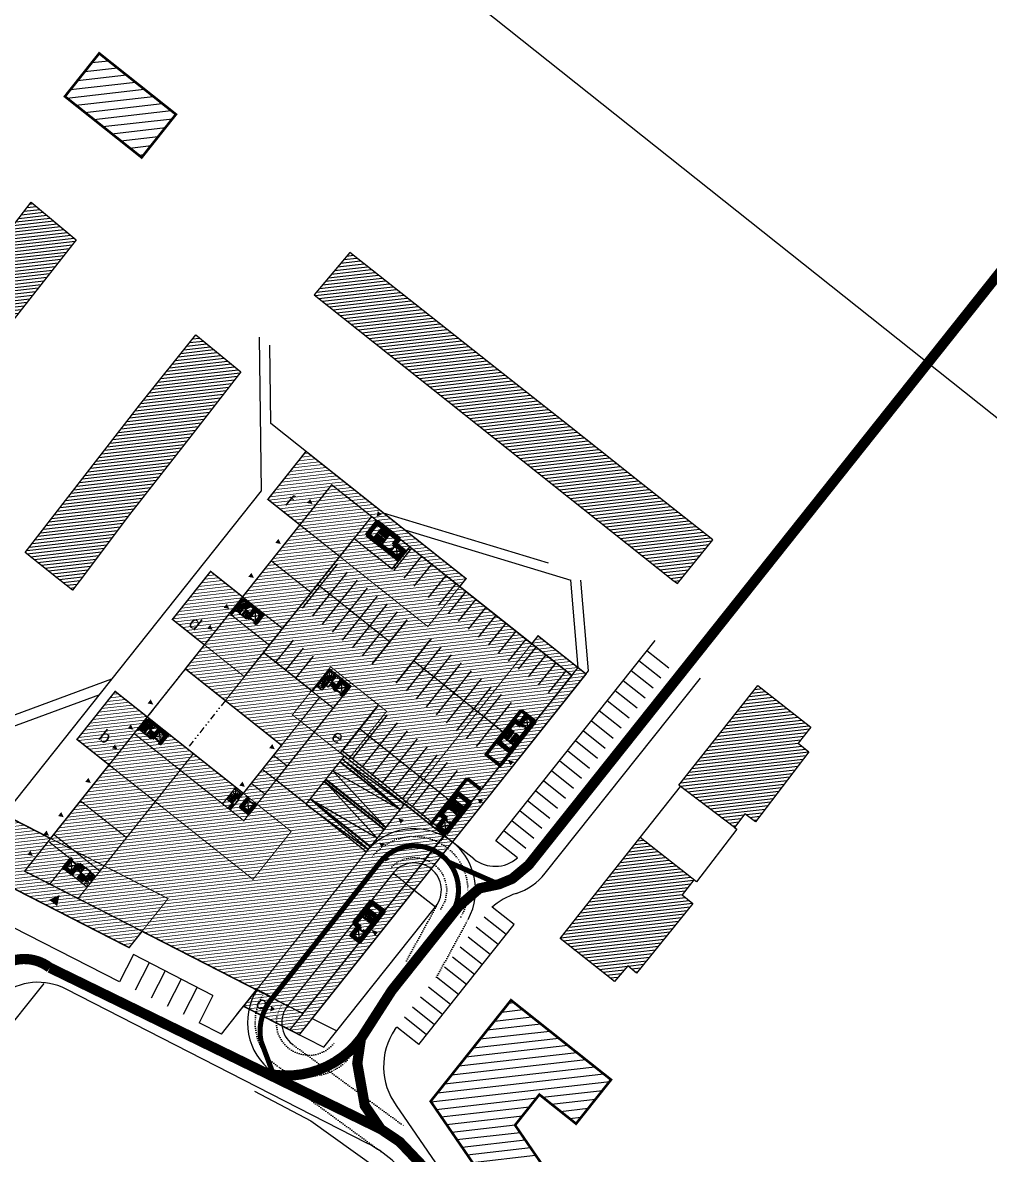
# Model space of a CAD drawing. Header units: metres. Extents: x -664657 to -643449, y -1076720 to -1062383.
# Drawn here: x -661919.1 to -661730, y -1064959.8 to -1064738.4 of the extents above; entities that cross this region are included whole.
import ezdxf

# ---------------------------------------------------------------- set-up
doc = ezdxf.new("R2010")
doc.units = ezdxf.units.M
doc.header["$LTSCALE"] = 0.1
for name, pattern in [('DASHED', [19.05, 12.7, -6.35]), ('DIVIDE', [31.75, 12.7, -6.35, 0, -6.35, 0, -6.35]), ('DOT', [6.35, 0, -6.35])]:
    doc.linetypes.add(name, pattern=pattern)
doc.layers.get('0').update_dxf_attribs({"color": 8, "lineweight": 9})
for name, color, linetype in [('AA_THER_DOPRAVA', 142, 'Continuous'), ('AA_THER_katastr', 7, 'Continuous'), ('AA_THER_KOMUNIKACE', 201, 'Continuous'), ('AA_THER_popis', 6, 'Continuous'), ('AA_THER_slabá', 4, 'Continuous'), ('AA_THER_SRAFY KATASTR', 14, 'Continuous'), ('AA_THER_ZNACENI', 7, 'Continuous'), ('AA_THER_čerchovaná', 84, 'DIVIDE')]:
    doc.layers.add(name, color=color, linetype=linetype)
doc.layers.add('AA_THER_pomocná', color=30, linetype='Continuous', plot=False)
doc.layers.add('FLOATING-WINDOWS', color=2, linetype='Continuous', plot=False)
doc.layers.add('AA_THER_silná', color=1, linetype='Continuous', lineweight=70)
doc.styles.get("Standard").update_dxf_attribs({"font": 'arial.ttf', "width": 0.8})
pattern_1 = [(6.512676, (-657595.7517, -1068253.89746), (-0.07202362, 0.63090221), [])]

msp = doc.modelspace()

# ---------------------------------------------------------------- hatches: boundary and pattern name
at = {"layer": 'AA_THER_SRAFY KATASTR', "linetype": 'DASHED'}
h = msp.add_hatch(dxfattribs=at)
h.set_pattern_fill('ANSI31', color=1, scale=0.5, style=0)
h.set_pattern_definition([(6.512676, (-657595.3976, -1068253.4521), (-0.18005906, 1.57725552), [])])
h.paths.add_polyline_path([(-661839.293, -1064949.431), (-661824.507, -1064971.004), (-661817.345, -1064961.996), (-661822.768, -1064954.085), (-661818.015, -1064948.107), (-661810.839, -1064953.813), (-661803.993, -1064945.203), (-661823.562, -1064929.644)])
h.paths.add_polyline_path([(-661889.123, -1064756.315), (-661904.139, -1064744.376), (-661910.845, -1064752.811), (-661895.829, -1064764.749)])
at = {"layer": 'AA_THER_SRAFY KATASTR'}
h = msp.add_hatch(dxfattribs=at)
h.set_pattern_fill('ANSI31', color=256, scale=0.2, style=0)
h.set_pattern_definition(pattern_1)
h.paths.add_polyline_path([(-661917.439, -1064773.47), (-661908.626, -1064780.845), (-661942.376, -1064823.715), (-661950.876, -1064817.09)])
h.paths.add_polyline_path([(-661885.251, -1064799.47), (-661876.439, -1064806.699), (-661887.126, -1064820.449), (-661898.189, -1064834.595), (-661907.876, -1064847.458), (-661909.343, -1064849.407), (-661911.814, -1064847.458), (-661918.601, -1064842.062), (-661907.314, -1064827.47), (-661896.251, -1064813.22)])
h.paths.add_polyline_path([(-661963.751, -1064819.073), (-661955.876, -1064825.823), (-661976.564, -1064853.481), (-662011.001, -1064896.833), (-662019.751, -1064889.833)])
h.paths.add_polyline_path([(-661862.064, -1064791.595), (-661791.876, -1064847.47), (-661791.001, -1064848.095), (-661784.064, -1064839.595), (-661797.751, -1064828.72), (-661812.126, -1064817.345), (-661826.314, -1064806.095), (-661840.751, -1064794.72), (-661855.126, -1064783.345)])
at = {"layer": 'AA_THER_SRAFY KATASTR', "lineweight": 5}
h = msp.add_hatch(dxfattribs=at)
h.set_pattern_fill('ANSI31', color=1, scale=0.2, style=0)
h.set_pattern_definition(pattern_1)
h.paths.add_polyline_path([(-661833.605, -1064848.716), (-661819.515, -1064859.918), (-661818.271, -1064858.353), (-661808.878, -1064865.821), (-661864.991, -1064936.397), (-661875.886, -1064930.817), (-661873.346, -1064927.624), (-661880.004, -1064924.214), (-661895.741, -1064916.155), (-661898.281, -1064919.348), (-661928.543, -1064903.85), (-661920.925, -1064894.269), (-661913.662, -1064897.989), (-661902.217, -1064883.593), (-661908.478, -1064878.615), (-661901.01, -1064869.222), (-661875.931, -1064889.161), (-661868.463, -1064879.768), (-661887.28, -1064864.807), (-661883.546, -1064860.111), (-661889.808, -1064855.132), (-661882.34, -1064845.739), (-661876.078, -1064850.718), (-661864.876, -1064836.628), (-661871.138, -1064831.65), (-661863.67, -1064822.257), (-661832.36, -1064847.15)])
at = {"layer": 'AA_THER_SRAFY KATASTR'}
h = msp.add_hatch(dxfattribs=at)
h.set_pattern_fill('ANSI31', color=256, scale=0.2, style=0)
h.set_pattern_definition([(6.512676, (-657570.621, -1068225.43404), (-0.07202362, 0.63090221), [])])
h.paths.add_polyline_path([(-661779.821, -1064895.844), (-661777.781, -1064893.172), (-661775.743, -1064894.729), (-661765.289, -1064881.036), (-661767.385, -1064879.374), (-661764.905, -1064876.248), (-661775.245, -1064868.046), (-661790.735, -1064887.573)])
h = msp.add_hatch(dxfattribs=at)
h.set_pattern_fill('ANSI31', color=256, scale=0.2, style=0)
h.set_pattern_definition([(6.512676, (-657594.1862, -1068255.14214), (-0.07202362, 0.63090221), [])])
h.paths.add_polyline_path([(-661803.332, -1064925.983), (-661800.675, -1064922.916), (-661798.988, -1064924.378), (-661787.974, -1064910.709), (-661790.065, -1064909.025), (-661787.765, -1064906.09), (-661798.303, -1064897.829), (-661813.952, -1064917.558)])

# ---------------------------------------------------------------- linework, layer by layer
for q in [(-661911.814, -1064847.458), (-661907.876, -1064847.458)]:
    msp.add_line((-661909.343, -1064849.407), q)
at = {"layer": 'AA_THER_DOPRAVA', "linetype": 'DASHED', "ltscale": 2, "const_width": 2}
msp.add_lwpolyline([(-661770.05, -1064840.237), (-661717.242, -1064773.818, -0.3443945), (-661708.371, -1064771.687), (-661632.078, -1064832.346)], format="xyb", dxfattribs=at)
at = {"layer": 'AA_THER_DOPRAVA', "const_width": 2}
msp.add_lwpolyline([(-661770.05, -1064840.237), (-661820.093, -1064903.179), (-661823.322, -1064905.882), (-661825.922, -1064906.956), (-661829.725, -1064907.756), (-661833.743, -1064911.211), (-661846.901, -1064927.76), (-661852.929, -1064937.152), (-661853.641, -1064941.984), (-661852.169, -1064950.273), (-661849.018, -1064954.879)], dxfattribs=at)
at = {"layer": 'AA_THER_DOPRAVA', "linetype": 'DOT', "ltscale": 0.5, "const_width": 1}
msp.add_lwpolyline([(-661835.714, -1064913.472, 1), (-661849.255, -1064902.706), (-661870.444, -1064929.441, 0.2207464), (-661872.482, -1064937.645), (-661870.209, -1064943.729)], format="xyb", dxfattribs=at)
msp.add_lwpolyline([(-661825.922, -1064906.956), (-661835.779, -1064902.624)], dxfattribs=at)
at = {"layer": 'AA_THER_DOPRAVA', "const_width": 2}
for points in [[(-661950.838, -1064958.605), (-661950.648, -1064957.333), (-661947.749, -1064953.003), (-661925.24, -1064924.691, -0.4101755), (-661913.77, -1064923.302), (-661849.018, -1064954.879), (-661845.374, -1064957.326), (-661840.465, -1064962.491), (-661837.962, -1064966.373), (-661807.742, -1065010.647), (-661804.216, -1065015.03), (-661800.198, -1065018.939), (-661772.239, -1065045.263)], [(-661871.339, -1064943.994, 0.2912139), (-661852.929, -1064937.152, 0.5647416)]]:
    msp.add_lwpolyline(points, format="xyb", dxfattribs=at)
at = {"layer": 'AA_THER_katastr'}
for p, q in [((-661779.821, -1064895.844), (-661790.387, -1064887.85)), ((-661787.276, -1064906.474), (-661798.303, -1064897.829))]:
    msp.add_line(p, q, dxfattribs=at)
for points in [[(-661917.439, -1064773.47), (-661908.626, -1064780.845), (-661942.376, -1064823.715), (-661950.876, -1064817.09)], [(-661862.064, -1064791.595), (-661791.876, -1064847.47), (-661791.001, -1064848.095), (-661784.064, -1064839.595), (-661797.751, -1064828.72), (-661812.126, -1064817.345), (-661826.314, -1064806.095), (-661840.751, -1064794.72), (-661855.126, -1064783.345)], [(-661885.251, -1064799.47), (-661876.439, -1064806.699), (-661887.126, -1064820.449), (-661898.189, -1064834.595), (-661907.876, -1064847.458), (-661909.343, -1064849.407), (-661911.814, -1064847.458), (-661918.601, -1064842.062), (-661907.314, -1064827.47), (-661896.251, -1064813.22)], [(-661787.765, -1064906.09), (-661790.065, -1064909.025), (-661787.974, -1064910.709), (-661798.988, -1064924.378), (-661800.675, -1064922.916), (-661803.332, -1064925.983), (-661813.952, -1064917.558), (-661798.303, -1064897.829), (-661790.387, -1064887.85), (-661790.735, -1064887.574), (-661775.245, -1064868.046), (-661764.905, -1064876.248), (-661767.385, -1064879.374), (-661765.289, -1064881.036), (-661775.743, -1064894.729), (-661777.781, -1064893.172), (-661779.821, -1064895.844), (-661779.403, -1064896.163), (-661787.276, -1064906.474)]]:
    msp.add_lwpolyline(points, close=True, dxfattribs=at)
at = {"layer": 'AA_THER_KOMUNIKACE'}
for p, q in [((-661872.369, -1064829.984), (-661872.799, -1064799.926)), ((-661870.558, -1064816.781), (-661870.776, -1064801.493)), ((-661848.585, -1064834.251), (-661870.558, -1064816.781)), ((-661811.688, -1064866.142), (-661858.653, -1064828.801)), ((-661930.359, -1064902.92), (-661872.369, -1064829.984)), ((-661848.585, -1064834.251), (-661816.293, -1064844.041)), ((-661844.336, -1064837.629), (-661811.876, -1064847.47)), ((-661810.443, -1064864.576), (-661811.876, -1064847.47)), ((-661808.384, -1064865.2), (-661809.869, -1064847.47)), ((-661826.528, -1064898.464), (-661795.38, -1064859.288)), ((-661792.661, -1064864.707), (-661796.967, -1064861.284)), ((-661794.217, -1064866.664), (-661798.522, -1064863.241)), ((-661835.016, -1064898.696), (-661808.384, -1064865.2)), ((-661816.888, -1064904.819), (-661786.506, -1064866.606)), ((-661811.688, -1064866.142), (-661810.443, -1064864.576)), ((-661795.773, -1064868.621), (-661800.078, -1064865.198)), ((-661928.617, -1064876.754), (-661901.632, -1064866.789)), ((-661797.329, -1064870.577), (-661801.634, -1064867.155)), ((-661928.981, -1064879.021), (-661904.031, -1064869.807)), ((-661800.441, -1064874.491), (-661804.746, -1064871.068)), ((-661798.885, -1064872.534), (-661803.19, -1064869.111)), ((-661801.997, -1064876.448), (-661806.302, -1064873.025)), ((-661803.552, -1064878.405), (-661807.858, -1064874.982)), ((-661805.108, -1064880.362), (-661809.413, -1064876.939)), ((-661806.664, -1064882.319), (-661810.969, -1064878.896)), ((-661808.22, -1064884.276), (-661812.525, -1064880.853)), ((-661809.776, -1064886.232), (-661814.081, -1064882.809)), ((-661811.332, -1064888.189), (-661815.637, -1064884.766)), ((-661814.443, -1064892.103), (-661818.749, -1064888.68)), ((-661812.888, -1064890.146), (-661817.193, -1064886.723)), ((-661815.999, -1064894.06), (-661820.304, -1064890.637)), ((-661817.555, -1064896.017), (-661821.86, -1064892.594)), ((-661819.111, -1064897.974), (-661823.416, -1064894.551)), ((-661830.867, -1064901.994), (-661836.582, -1064897.451)), ((-661820.667, -1064899.93), (-661824.972, -1064896.508)), ((-661822.313, -1064901.816), (-661826.528, -1064898.464)), ((-661846.633, -1064904.79), (-661867.264, -1064930.739)), ((-661862.452, -1064933.203), (-661842.484, -1064908.089)), ((-661844.05, -1064906.844), (-661838.336, -1064911.387)), ((-661842.484, -1064908.089), (-661838.336, -1064911.387)), ((-661900.183, -1064926.069), (-661925.986, -1064912.855)), ((-661860.179, -1064938.861), (-661838.336, -1064911.387)), ((-661857.64, -1064935.667), (-661838.336, -1064911.387)), ((-661822.957, -1064914.862), (-661827.262, -1064911.439)), ((-661841.627, -1064938.344), (-661822.957, -1064914.862)), ((-661826.069, -1064918.776), (-661830.374, -1064915.353)), ((-661824.513, -1064916.819), (-661828.818, -1064913.396)), ((-661827.625, -1064920.733), (-661831.93, -1064917.31)), ((-661829.18, -1064922.69), (-661833.485, -1064919.267)), ((-661897.448, -1064920.729), (-661900.183, -1064926.069)), ((-661881.872, -1064928.706), (-661897.448, -1064920.729)), ((-661830.736, -1064924.646), (-661835.041, -1064921.224)), ((-661894.333, -1064922.324), (-661897.068, -1064927.665)), ((-661891.218, -1064923.919), (-661893.953, -1064929.26)), ((-661832.292, -1064926.603), (-661836.597, -1064923.18)), ((-661915.001, -1064926.345), (-661935.251, -1064951.72)), ((-661888.102, -1064925.515), (-661890.837, -1064930.855)), ((-661833.848, -1064928.56), (-661838.153, -1064925.137)), ((-661851.746, -1064957.616), (-661910.629, -1064927.46)), ((-661884.987, -1064927.11), (-661887.722, -1064932.451)), ((-661881.872, -1064928.706), (-661884.607, -1064934.046)), ((-661880.233, -1064936.286), (-661873.346, -1064927.624)), ((-661870.21, -1064929.12), (-661873.218, -1064927.579)), ((-661835.404, -1064930.517), (-661839.709, -1064927.094)), ((-661877.175, -1064932.44), (-661875.886, -1064930.817)), ((-661870.272, -1064929.198), (-661867.263, -1064930.739)), ((-661836.96, -1064932.474), (-661841.265, -1064929.051)), ((-661864.267, -1064932.273), (-661866.807, -1064935.467)), ((-661840.071, -1064936.388), (-661844.376, -1064932.965)), ((-661838.516, -1064934.431), (-661842.821, -1064931.008)), ((-661880.233, -1064936.286), (-661884.607, -1064934.046)), ((-661862.452, -1064933.203), (-661857.64, -1064935.667)), ((-661846.288, -1064935.369), (-661845.932, -1064934.922)), ((-661841.627, -1064938.344), (-661845.932, -1064934.922)), ((-661866.807, -1064935.467), (-661860.179, -1064938.861)), ((-661846.01, -1064950.243), (-661816.136, -1064993.829))]:
    msp.add_line(p, q, dxfattribs=at)
msp.add_lwpolyline([(-661873.751, -1064947.47), (-661862.751, -1064953.22), (-661845.689, -1064965.47), (-661841.564, -1064968.488), (-661850.189, -1064978.988), (-661847.439, -1064981.095), (-661834.001, -1064991.72), (-661830.878, -1064994.203), (-661823.626, -1064999.845), (-661815.626, -1065006.095), (-661817.626, -1065009.241), (-661807.689, -1065016.116), (-661798.95, -1065023.108)], dxfattribs=at)
for centre, radius, start, end in [((-661826.698, -1064896.75), 6.7, 231.51268, 310.88113), ((-661826.281, -1064897.351), 12, 288.09698, 321.51268), ((-661818.418, -1064921.411), 13.312, 108.09698, 131.97081), ((-661916.099, -1064938.141), 12, 62.88205, 127.40297), ((-661835.544, -1064942.608), 12.955, 146.02705, 216.11078), ((-661862.686, -1064978.977), 24, 34.42705, 62.88205)]:
    msp.add_arc(centre, radius, start, end, dxfattribs=at)
at = {"layer": 'AA_THER_pomocná', "linetype": 'DOT', "ltscale": 0.5}
for p, q in [((-661844.027, -1064921.914), (-661837.838, -1064910.639)), ((-661838.153, -1064925.137), (-661831.965, -1064913.863)), ((-661866.252, -1064938.322), (-661844.554, -1064954.204)), ((-661870.209, -1064943.729), (-661848.511, -1064959.611))]:
    msp.add_line(p, q, dxfattribs=at)
at = {"layer": 'AA_THER_pomocná'}
msp.add_lwpolyline([(-661854.248, -1064839.33), (-661846.812, -1064845.242), (-661843.389, -1064840.937), (-661811.688, -1064866.142), (-661818.845, -1064875.143), (-661821.584, -1064872.965), (-661828.43, -1064881.575), (-661825.691, -1064883.753), (-661836.582, -1064897.451), (-661844.409, -1064891.228), (-661851.877, -1064900.621), (-661869.528, -1064886.587), (-661854.903, -1064868.193), (-661859.052, -1064864.894), (-661862.474, -1064869.199), (-661871.985, -1064861.638)], close=True, dxfattribs=at)
for centre, radius, start, end in [((-661842.484, -1064908.089), 12, 331.2388, 141.51268), ((-661842.484, -1064908.089), 5.3, 321.51268, 141.51268), ((-661863.121, -1064934.045), 12, 147.83831, 233.79741), ((-661863.121, -1064934.045), 5.3, 141.40031, 232.50894)]:
    msp.add_arc(centre, radius, start, end, dxfattribs=at)
at = {"layer": 'AA_THER_pomocná', "linetype": 'DOT', "ltscale": 0.5}
for centre, radius, start, end in [((-661842.484, -1064908.089), 10.5, 330.15584, 141.51268), ((-661842.484, -1064908.089), 6.35, 324.43322, 141.51268), ((-661863.121, -1064934.045), 10.5, 147.11549, 319.8067), ((-661863.121, -1064934.045), 6.35, 143.31853, 323.64703)]:
    msp.add_arc(centre, radius, start, end, dxfattribs=at)
at = {"layer": 'AA_THER_silná'}
for p, q in [((-661851.845, -1064838.557), (-661849.729, -1064835.896)), ((-661851.424, -1064838.509), (-661849.743, -1064836.396)), ((-661849.743, -1064836.396), (-661845.83, -1064839.507)), ((-661849.729, -1064835.896), (-661845.581, -1064839.194)), ((-661851.845, -1064838.557), (-661847.462, -1064842.042)), ((-661851.424, -1064838.509), (-661847.51, -1064841.621)), ((-661847.176, -1064838.437), (-661846.927, -1064838.124)), ((-661846.608, -1064840.486), (-661845.581, -1064839.194)), ((-661846.373, -1064840.672), (-661845.346, -1064839.381)), ((-661845.581, -1064839.194), (-661845.346, -1064839.381)), ((-661847.292, -1064841.347), (-661847.51, -1064841.621)), ((-661847.4, -1064841.964), (-661847.462, -1064842.042)), ((-661847.462, -1064842.042), (-661845.779, -1064843.38)), ((-661847.057, -1064841.533), (-661847.292, -1064841.347)), ((-661846.901, -1064841.658), (-661847.057, -1064841.533)), ((-661846.373, -1064840.672), (-661846.608, -1064840.486)), ((-661846.216, -1064840.797), (-661846.373, -1064840.672)), ((-661846.093, -1064840.32), (-661844.41, -1064841.658)), ((-661845.779, -1064843.38), (-661845.717, -1064843.302)), ((-661845.779, -1064843.38), (-661845.505, -1064843.598)), ((-661876.03, -1064851.139), (-661878.426, -1064854.153)), ((-661876.03, -1064851.139), (-661873.682, -1064853.006)), ((-661873.682, -1064853.006), (-661875.02, -1064854.689)), ((-661874.543, -1064854.813), (-661874.668, -1064854.969)), ((-661873.682, -1064855.497), (-661873.807, -1064855.654)), ((-661872.116, -1064854.251), (-661871.93, -1064854.016)), ((-661856.773, -1064867.089), (-661858.111, -1064868.772)), ((-661857.634, -1064868.896), (-661857.758, -1064869.052)), ((-661856.773, -1064869.58), (-661856.897, -1064869.737)), ((-661856.545, -1064870.017), (-661856.428, -1064870.11)), ((-661894.7, -1064874.622), (-661896.318, -1064876.657)), ((-661894.7, -1064874.622), (-661892.352, -1064876.489)), ((-661826.408, -1064879.031), (-661823.109, -1064874.883)), ((-661825.908, -1064879.045), (-661822.796, -1064875.132)), ((-661823.668, -1064881.209), (-661818.845, -1064875.143)), ((-661823.109, -1064874.883), (-661822.922, -1064874.648)), ((-661821.905, -1064875.457), (-661822.922, -1064874.648)), ((-661821.661, -1064876.034), (-661822.796, -1064875.132)), ((-661821.905, -1064875.457), (-661820.567, -1064873.774)), ((-661818.845, -1064875.143), (-661820.567, -1064873.774)), ((-661896.318, -1064876.657), (-661896.553, -1064876.47)), ((-661892.352, -1064876.489), (-661893.69, -1064878.172)), ((-661890.787, -1064877.734), (-661890.6, -1064877.499)), ((-661823.716, -1064880.788), (-661820.604, -1064876.874)), ((-661821.474, -1064875.799), (-661821.661, -1064876.034)), ((-661821.35, -1064875.643), (-661821.474, -1064875.799)), ((-661820.613, -1064876.484), (-661820.8, -1064876.719)), ((-661820.8, -1064876.719), (-661820.604, -1064876.874)), ((-661820.489, -1064876.327), (-661820.613, -1064876.484)), ((-661893.213, -1064878.295), (-661893.338, -1064878.452)), ((-661892.352, -1064878.98), (-661892.477, -1064879.136)), ((-661823.668, -1064881.209), (-661826.408, -1064879.031)), ((-661823.716, -1064880.788), (-661825.908, -1064879.045)), ((-661839.321, -1064895.273), (-661832.164, -1064886.272)), ((-661832.164, -1064886.272), (-661829.425, -1064888.45)), ((-661834.109, -1064888.878), (-661837.407, -1064893.026)), ((-661831.447, -1064890.994), (-661834.109, -1064888.878)), ((-661874.904, -1064890.617), (-661874.779, -1064890.46)), ((-661833.982, -1064889.362), (-661837.094, -1064893.275)), ((-661831.869, -1064891.042), (-661834.98, -1064894.956)), ((-661831.447, -1064890.994), (-661834.932, -1064895.377)), ((-661831.869, -1064891.042), (-661833.982, -1064889.362)), ((-661874.904, -1064893.108), (-661873.566, -1064891.425)), ((-661874.043, -1064891.302), (-661873.918, -1064891.145)), ((-661837.407, -1064893.026), (-661837.594, -1064893.261)), ((-661836.302, -1064894.288), (-661837.594, -1064893.261)), ((-661836.115, -1064894.053), (-661837.094, -1064893.275)), ((-661836.654, -1064894.008), (-661837.992, -1064895.691)), ((-661836.427, -1064894.445), (-661836.302, -1064894.288)), ((-661836.302, -1064894.288), (-661836.115, -1064894.053)), ((-661834.932, -1064895.377), (-661836.27, -1064897.06)), ((-661835.566, -1064895.129), (-661835.441, -1064894.973)), ((-661835.441, -1064894.973), (-661835.254, -1064894.738)), ((-661835.254, -1064894.738), (-661834.98, -1064894.956)), ((-661835.011, -1064895.315), (-661834.932, -1064895.377)), ((-661836.27, -1064897.06), (-661836.349, -1064896.998)), ((-661909.713, -1064902.02), (-661909.83, -1064901.927)), ((-661909.486, -1064904.948), (-661908.147, -1064903.265)), ((-661909.485, -1064902.457), (-661909.361, -1064902.3)), ((-661908.624, -1064903.141), (-661908.5, -1064902.985)), ((-661850.927, -1064910.192), (-661854.225, -1064914.34)), ((-661850.8, -1064910.675), (-661853.912, -1064914.589)), ((-661848.344, -1064912.245), (-661850.927, -1064910.192)), ((-661848.765, -1064912.293), (-661850.8, -1064910.675)), ((-661848.765, -1064912.293), (-661851.877, -1064916.207)), ((-661848.344, -1064912.245), (-661851.829, -1064916.629)), ((-661853.551, -1064915.259), (-661854.889, -1064916.942)), ((-661854.225, -1064914.34), (-661854.412, -1064914.575)), ((-661853.199, -1064915.54), (-661854.412, -1064914.575)), ((-661853.012, -1064915.305), (-661854.225, -1064914.34)), ((-661853.199, -1064915.54), (-661853.012, -1064915.305)), ((-661853.323, -1064915.696), (-661853.199, -1064915.54)), ((-661851.829, -1064916.629), (-661853.167, -1064918.312)), ((-661852.462, -1064916.381), (-661852.338, -1064916.224)), ((-661852.338, -1064916.224), (-661852.151, -1064915.989)), ((-661852.151, -1064915.989), (-661851.877, -1064916.207)), ((-661851.907, -1064916.566), (-661851.829, -1064916.629)), ((-661853.167, -1064918.312), (-661853.245, -1064918.249))]:
    msp.add_line(p, q, dxfattribs=at)
at = {"layer": 'AA_THER_silná', "const_width": 0.25}
for points in [[(-661887.28, -1064864.807), (-661858.653, -1064828.801), (-661811.688, -1064866.142), (-661836.582, -1064897.451), (-661856.15, -1064881.893)], [(-661879.453, -1064871.031), (-661850.825, -1064835.024)], [(-661857.049, -1064842.852), (-661864.876, -1064836.628)], [(-661843.389, -1064840.937), (-661846.812, -1064845.242), (-661854.248, -1064839.33)], [(-661862.65, -1064849.897), (-661870.477, -1064843.673)], [(-661876.078, -1064850.718), (-661868.251, -1064856.941)], [(-661878.426, -1064854.153), (-661870.833, -1064860.19)], [(-661862.474, -1064869.199), (-661871.985, -1064861.638)], [(-661887.28, -1064864.807), (-661868.463, -1064879.768)], [(-661862.474, -1064869.199), (-661859.052, -1064864.894), (-661854.903, -1064868.193), (-661858.326, -1064872.498), (-661862.474, -1064869.199)], [(-661858.326, -1064872.498), (-661875.845, -1064894.532), (-661879.993, -1064891.234), (-661877.597, -1064888.22), (-661876.118, -1064889.396), (-661860.995, -1064870.375)], [(-661918.741, -1064904.376), (-661894.748, -1064874.2), (-661885.708, -1064881.388), (-661908.255, -1064909.746), (-661918.741, -1064904.376)], [(-661885.708, -1064881.388), (-661894.748, -1064874.2)], [(-661897.331, -1064877.449), (-661888.29, -1064884.637)], [(-661875.931, -1064889.161), (-661885.708, -1064881.388)], [(-661870.019, -1064881.725), (-661867.35, -1064883.847)], [(-661902.217, -1064883.593), (-661893.176, -1064890.781)], [(-661872.197, -1064884.465), (-661869.528, -1064886.587)], [(-661879.993, -1064891.234), (-661888.29, -1064884.637)], [(-661851.877, -1064900.621), (-661869.528, -1064886.587)], [(-661874.375, -1064887.205), (-661871.706, -1064889.327)], [(-661907.818, -1064890.638), (-661898.777, -1064897.826)], [(-661903.998, -1064904.392), (-661913.038, -1064897.204)], [(-661909.713, -1064902.02), (-661914.096, -1064898.535)], [(-661909.83, -1064901.927), (-661913.793, -1064906.91)], [(-661908.255, -1064909.746), (-661873.346, -1064927.624), (-661851.877, -1064900.621)], [(-661911.262, -1064903.727), (-661906.487, -1064907.523)]]:
    msp.add_lwpolyline(points, dxfattribs=at)
at = {"layer": 'AA_THER_silná'}
for points in [[(-661847.057, -1064841.533), (-661847.4, -1064841.964), (-661845.717, -1064843.302), (-661844.41, -1064841.658), (-661846.093, -1064840.32), (-661846.093, -1064840.32)], [(-661846.901, -1064841.658), (-661847.119, -1064841.932), (-661845.749, -1064843.021), (-661844.753, -1064841.769), (-661846.123, -1064840.679), (-661846.216, -1064840.797)], [(-661874.668, -1064854.969), (-661875.02, -1064854.689), (-661873.682, -1064853.006), (-661872.116, -1064854.251), (-661873.454, -1064855.934), (-661873.807, -1064855.654)], [(-661874.543, -1064854.813), (-661874.739, -1064854.657), (-661873.65, -1064853.287), (-661872.397, -1064854.283), (-661873.486, -1064855.653), (-661873.682, -1064855.497)], [(-661857.758, -1064869.052), (-661858.111, -1064868.772), (-661856.773, -1064867.089), (-661855.207, -1064868.334), (-661856.545, -1064870.017), (-661856.897, -1064869.737)], [(-661857.634, -1064868.896), (-661857.83, -1064868.74), (-661856.741, -1064867.37), (-661855.488, -1064868.366), (-661856.577, -1064869.736), (-661856.773, -1064869.58)], [(-661820.489, -1064876.327), (-661820.293, -1064876.483), (-661819.204, -1064875.113), (-661820.456, -1064874.117), (-661821.546, -1064875.487), (-661821.35, -1064875.643)], [(-661893.338, -1064878.452), (-661893.69, -1064878.172), (-661892.352, -1064876.489), (-661890.787, -1064877.734), (-661892.125, -1064879.416), (-661892.477, -1064879.136)], [(-661893.213, -1064878.295), (-661893.409, -1064878.14), (-661892.32, -1064876.77), (-661891.068, -1064877.766), (-661892.157, -1064879.135), (-661892.352, -1064878.98)], [(-661873.918, -1064891.145), (-661873.566, -1064891.425), (-661874.904, -1064893.108), (-661876.47, -1064891.863), (-661875.132, -1064890.18), (-661874.779, -1064890.46)], [(-661874.043, -1064891.302), (-661873.847, -1064891.457), (-661874.936, -1064892.827), (-661876.189, -1064891.831), (-661875.1, -1064890.461), (-661874.904, -1064890.617)], [(-661835.441, -1064894.973), (-661835.011, -1064895.315), (-661836.349, -1064896.998), (-661837.992, -1064895.691), (-661836.654, -1064894.008), (-661836.654, -1064894.008)], [(-661835.566, -1064895.129), (-661835.292, -1064895.347), (-661836.381, -1064896.717), (-661837.633, -1064895.721), (-661836.544, -1064894.351), (-661836.427, -1064894.445)], [(-661908.5, -1064902.985), (-661908.147, -1064903.265), (-661909.486, -1064904.948), (-661911.051, -1064903.703), (-661909.713, -1064902.02), (-661909.361, -1064902.3)], [(-661908.624, -1064903.141), (-661908.428, -1064903.297), (-661909.518, -1064904.667), (-661910.77, -1064903.671), (-661909.681, -1064902.301), (-661909.485, -1064902.457)], [(-661852.338, -1064916.224), (-661851.907, -1064916.566), (-661853.245, -1064918.249), (-661854.889, -1064916.942), (-661853.551, -1064915.259), (-661853.551, -1064915.259)], [(-661852.462, -1064916.381), (-661852.188, -1064916.598), (-661853.277, -1064917.968), (-661854.53, -1064916.973), (-661853.441, -1064915.603), (-661853.323, -1064915.696)]]:
    msp.add_lwpolyline(points, dxfattribs=at)
msp.add_lwpolyline([(-661821.584, -1064872.965), (-661818.845, -1064875.143), (-661825.691, -1064883.753), (-661828.43, -1064881.575)], close=True, dxfattribs=at)
at = {"layer": 'AA_THER_silná', "const_width": 0.25}
msp.add_lwpolyline([(-661846.633, -1064904.79), (-661844.05, -1064906.844), (-661864.267, -1064932.273), (-661867.263, -1064930.739)], close=True, dxfattribs=at)
at = {"layer": 'AA_THER_slabá'}
for p, q in [((-661875.719, -1064866.334), (-661850.825, -1064835.024)), ((-661850.484, -1064839.256), (-661848.804, -1064837.142)), ((-661849.347, -1064838.243), (-661848.601, -1064837.304)), ((-661849.144, -1064838.405), (-661848.397, -1064837.466)), ((-661848.94, -1064838.567), (-661848.194, -1064837.628)), ((-661848.737, -1064838.729), (-661847.99, -1064837.79)), ((-661848.533, -1064838.891), (-661847.787, -1064837.951)), ((-661850.281, -1064839.418), (-661849.534, -1064838.478)), ((-661850.077, -1064839.579), (-661849.331, -1064838.64)), ((-661849.874, -1064839.741), (-661849.127, -1064838.802)), ((-661849.738, -1064838.316), (-661848.11, -1064839.611)), ((-661849.67, -1064839.903), (-661848.924, -1064838.964)), ((-661849.551, -1064838.082), (-661847.923, -1064839.376)), ((-661849.467, -1064840.065), (-661848.72, -1064839.126)), ((-661849.263, -1064840.227), (-661848.517, -1064839.287)), ((-661849.06, -1064840.388), (-661848.313, -1064839.449)), ((-661848.856, -1064840.55), (-661847.923, -1064839.376)), ((-661848.33, -1064839.052), (-661847.583, -1064838.113)), ((-661848.126, -1064839.214), (-661847.38, -1064838.275)), ((-661847.923, -1064839.376), (-661847.176, -1064838.437)), ((-661847.119, -1064841.932), (-661844.753, -1064841.769)), ((-661846.979, -1064841.596), (-661846.295, -1064840.735)), ((-661846.901, -1064841.658), (-661846.216, -1064840.797)), ((-661843.389, -1064840.937), (-661846.812, -1064845.242)), ((-661843.037, -1064841.217), (-661846.46, -1064845.522)), ((-661846.123, -1064840.679), (-661845.749, -1064843.021)), ((-661857.591, -1064844.337), (-661864.436, -1064852.947)), ((-661841.08, -1064842.773), (-661844.503, -1064847.078)), ((-661839.123, -1064844.328), (-661842.546, -1064848.634)), ((-661855.634, -1064845.893), (-661862.48, -1064854.503)), ((-661836.344, -1064846.538), (-661839.767, -1064850.843)), ((-661847.316, -1064859.533), (-661861.405, -1064848.331)), ((-661853.677, -1064847.449), (-661860.523, -1064856.059)), ((-661851.72, -1064849.005), (-661858.566, -1064857.615)), ((-661834.388, -1064848.094), (-661837.81, -1064852.399)), ((-661875.838, -1064852.826), (-661876.03, -1064851.139)), ((-661849.763, -1064850.561), (-661856.609, -1064859.171)), ((-661832.431, -1064849.649), (-661835.854, -1064853.955)), ((-661830.474, -1064851.205), (-661833.897, -1064855.51)), ((-661876.709, -1064853.921), (-661877.648, -1064853.175)), ((-661876.541, -1064853.71), (-661877.48, -1064852.963)), ((-661876.373, -1064853.499), (-661877.312, -1064852.752)), ((-661877.179, -1064853.548), (-661875.934, -1064851.982)), ((-661876.205, -1064853.287), (-661877.144, -1064852.541)), ((-661876.037, -1064853.076), (-661876.976, -1064852.329)), ((-661875.869, -1064852.865), (-661876.808, -1064852.118)), ((-661875.838, -1064852.826), (-661876.74, -1064853.961)), ((-661875.83, -1064852.896), (-661876.67, -1064853.953)), ((-661875.838, -1064852.826), (-661876.5, -1064851.73)), ((-661875.438, -1064853.207), (-661876.278, -1064854.264)), ((-661875.368, -1064853.199), (-661876.27, -1064854.334)), ((-661875.934, -1064851.982), (-661874.86, -1064852.837)), ((-661875.838, -1064852.826), (-661875.455, -1064851.597)), ((-661875.838, -1064852.826), (-661875.091, -1064851.886)), ((-661875.838, -1064852.826), (-661875.368, -1064853.199)), ((-661875.83, -1064852.896), (-661875.438, -1064853.207)), ((-661875.626, -1064852.994), (-661874.879, -1064852.054)), ((-661875.567, -1064853.449), (-661874.628, -1064854.196)), ((-661875.415, -1064853.162), (-661874.668, -1064852.222)), ((-661875.415, -1064853.162), (-661874.304, -1064852.512)), ((-661875.399, -1064853.238), (-661874.46, -1064853.985)), ((-661873.486, -1064855.653), (-661873.65, -1064853.287)), ((-661847.806, -1064852.116), (-661854.652, -1064860.727)), ((-661828.517, -1064852.761), (-661831.94, -1064857.066)), ((-661876.27, -1064854.334), (-661876.74, -1064853.961)), ((-661876.278, -1064854.264), (-661876.67, -1064853.953)), ((-661876.239, -1064854.295), (-661875.3, -1064855.042)), ((-661876.071, -1064854.083), (-661875.132, -1064854.83)), ((-661875.903, -1064853.872), (-661874.964, -1064854.619)), ((-661874.929, -1064853.611), (-661875.77, -1064854.668)), ((-661875.735, -1064853.661), (-661874.796, -1064854.408)), ((-661875.3, -1064855.042), (-661875.02, -1064854.689)), ((-661874.739, -1064854.657), (-661872.397, -1064854.283)), ((-661874.605, -1064854.891), (-661873.744, -1064855.576)), ((-661874.543, -1064854.813), (-661873.682, -1064855.497)), ((-661845.85, -1064853.672), (-661852.695, -1064862.283)), ((-661843.893, -1064855.228), (-661850.738, -1064863.838)), ((-661850.738, -1064863.838), (-661843.893, -1064855.228)), ((-661826.56, -1064854.317), (-661829.983, -1064858.622)), ((-661824.603, -1064855.873), (-661828.026, -1064860.178)), ((-661822.646, -1064857.429), (-661826.069, -1064861.734)), ((-661866.214, -1064859.2), (-661869.637, -1064863.505)), ((-661839.196, -1064858.962), (-661846.042, -1064867.572)), ((-661846.042, -1064867.572), (-661839.196, -1064858.962)), ((-661820.689, -1064858.985), (-661824.112, -1064863.29)), ((-661864.257, -1064860.756), (-661867.68, -1064865.061)), ((-661862.3, -1064862.311), (-661865.723, -1064866.617)), ((-661837.239, -1064860.518), (-661844.085, -1064869.128)), ((-661835.282, -1064862.074), (-661842.128, -1064870.684)), ((-661818.733, -1064860.54), (-661822.155, -1064864.846)), ((-661816.776, -1064862.096), (-661820.199, -1064866.401)), ((-661825.007, -1064877.27), (-661842.619, -1064863.267)), ((-661833.326, -1064863.63), (-661840.171, -1064872.24)), ((-661814.819, -1064863.652), (-661818.242, -1064867.957)), ((-661859.121, -1064865.222), (-661861.517, -1064868.236)), ((-661860.674, -1064868.14), (-661859.025, -1064866.065)), ((-661859.296, -1064867.37), (-661860.235, -1064866.623)), ((-661859.127, -1064867.159), (-661860.067, -1064866.412)), ((-661858.959, -1064866.948), (-661859.899, -1064866.201)), ((-661858.928, -1064866.908), (-661859.59, -1064865.813)), ((-661858.928, -1064866.908), (-661859.121, -1064865.222)), ((-661856.773, -1064867.089), (-661859.121, -1064865.222)), ((-661859.025, -1064866.065), (-661858.132, -1064866.775)), ((-661858.928, -1064866.908), (-661858.545, -1064865.68)), ((-661858.928, -1064866.908), (-661858.182, -1064865.969)), ((-661858.717, -1064867.076), (-661857.97, -1064866.137)), ((-661858.506, -1064867.245), (-661857.759, -1064866.305)), ((-661831.369, -1064865.186), (-661838.214, -1064873.796)), ((-661812.862, -1064865.208), (-661816.285, -1064869.513)), ((-661859.831, -1064868.043), (-661861.517, -1064868.236)), ((-661860.57, -1064868.989), (-661861.517, -1064868.236)), ((-661859.831, -1064868.043), (-661861.047, -1064867.645)), ((-661859.831, -1064868.043), (-661860.941, -1064868.693)), ((-661859.8, -1064868.004), (-661860.739, -1064867.257)), ((-661860.196, -1064868.519), (-661860.674, -1064868.14)), ((-661859.632, -1064867.793), (-661860.571, -1064867.046)), ((-661859.823, -1064868.05), (-661860.57, -1064868.989)), ((-661860.196, -1064868.519), (-661860.53, -1064868.646)), ((-661859.464, -1064867.582), (-661860.403, -1064866.835)), ((-661860.196, -1064868.519), (-661860.148, -1064868.166)), ((-661858.928, -1064866.908), (-661859.831, -1064868.043)), ((-661859.361, -1064868.417), (-661859.831, -1064868.043)), ((-661858.92, -1064866.979), (-661859.76, -1064868.035)), ((-661859.369, -1064868.347), (-661859.76, -1064868.035)), ((-661858.529, -1064867.29), (-661859.369, -1064868.347)), ((-661858.459, -1064867.282), (-661859.361, -1064868.417)), ((-661858.994, -1064867.955), (-661858.055, -1064868.702)), ((-661858.928, -1064866.908), (-661858.459, -1064867.282)), ((-661858.92, -1064866.979), (-661858.529, -1064867.29)), ((-661858.826, -1064867.744), (-661857.887, -1064868.49)), ((-661858.658, -1064867.532), (-661857.719, -1064868.279)), ((-661858.02, -1064867.694), (-661858.524, -1064868.328)), ((-661858.49, -1064867.321), (-661857.551, -1064868.068)), ((-661857.83, -1064868.74), (-661855.488, -1064868.366)), ((-661857.634, -1064868.896), (-661856.773, -1064869.58)), ((-661856.577, -1064869.736), (-661856.741, -1064867.37)), ((-661829.412, -1064866.741), (-661836.258, -1064875.352)), ((-661827.455, -1064868.297), (-661834.301, -1064876.908)), ((-661857.696, -1064868.974), (-661856.835, -1064869.659)), ((-661825.498, -1064869.853), (-661832.344, -1064878.463)), ((-661856.933, -1064881.27), (-661849.465, -1064871.878)), ((-661849.776, -1064872.269), (-661856.622, -1064880.879)), ((-661823.541, -1064871.409), (-661830.387, -1064880.019)), ((-661821.584, -1064872.965), (-661828.43, -1064881.575)), ((-661821.584, -1064872.965), (-661828.43, -1064881.575)), ((-661895.849, -1064877.03), (-661894.604, -1064875.465)), ((-661894.508, -1064876.308), (-661895.17, -1064875.212)), ((-661894.508, -1064876.308), (-661894.7, -1064874.622)), ((-661894.604, -1064875.465), (-661893.53, -1064876.319)), ((-661894.508, -1064876.308), (-661894.125, -1064875.079)), ((-661894.508, -1064876.308), (-661893.761, -1064875.369)), ((-661894.296, -1064876.476), (-661893.55, -1064875.537)), ((-661847.819, -1064873.825), (-661854.665, -1064882.435)), ((-661845.862, -1064875.381), (-661852.708, -1064883.991)), ((-661821.546, -1064875.487), (-661819.204, -1064875.113)), ((-661820.293, -1064876.483), (-661820.456, -1064874.117)), ((-661895.379, -1064877.404), (-661896.318, -1064876.657)), ((-661895.211, -1064877.192), (-661896.15, -1064876.446)), ((-661895.043, -1064876.981), (-661895.982, -1064876.234)), ((-661894.875, -1064876.77), (-661895.814, -1064876.023)), ((-661894.707, -1064876.558), (-661895.646, -1064875.812)), ((-661894.539, -1064876.347), (-661895.478, -1064875.6)), ((-661894.508, -1064876.308), (-661895.41, -1064877.443)), ((-661894.941, -1064877.816), (-661895.41, -1064877.443)), ((-661894.5, -1064876.378), (-661895.34, -1064877.435)), ((-661894.949, -1064877.746), (-661895.34, -1064877.435)), ((-661894.108, -1064876.689), (-661894.949, -1064877.746)), ((-661894.038, -1064876.681), (-661894.941, -1064877.816)), ((-661894.909, -1064877.777), (-661893.97, -1064878.524)), ((-661894.741, -1064877.566), (-661893.802, -1064878.313)), ((-661894.573, -1064877.354), (-661893.634, -1064878.101)), ((-661894.508, -1064876.308), (-661894.038, -1064876.681)), ((-661894.5, -1064876.378), (-661894.108, -1064876.689)), ((-661893.6, -1064877.094), (-661894.44, -1064878.151)), ((-661894.405, -1064877.143), (-661893.466, -1064877.89)), ((-661894.237, -1064876.932), (-661893.298, -1064877.679)), ((-661894.085, -1064876.644), (-661893.338, -1064875.705)), ((-661894.085, -1064876.644), (-661892.975, -1064875.994)), ((-661894.069, -1064876.72), (-661893.13, -1064877.467)), ((-661893.409, -1064878.14), (-661891.068, -1064877.766)), ((-661892.157, -1064879.135), (-661892.32, -1064876.77)), ((-661835.587, -1064890.577), (-661853.199, -1064876.574)), ((-661843.905, -1064876.936), (-661850.751, -1064885.547)), ((-661823.898, -1064878.446), (-661824.837, -1064877.699)), ((-661823.736, -1064878.242), (-661824.676, -1064877.495)), ((-661823.574, -1064878.039), (-661824.514, -1064877.292)), ((-661823.413, -1064877.835), (-661824.352, -1064877.088)), ((-661824.222, -1064878.853), (-661822.927, -1064877.225)), ((-661823.251, -1064877.632), (-661824.19, -1064876.885)), ((-661823.089, -1064877.428), (-661824.028, -1064876.681)), ((-661823.909, -1064879.102), (-661822.614, -1064877.474)), ((-661822.927, -1064877.225), (-661823.866, -1064876.478)), ((-661821.837, -1064878.424), (-661822.776, -1064877.677)), ((-661821.675, -1064878.22), (-661822.614, -1064877.474)), ((-661820.551, -1064876.405), (-661821.412, -1064875.721)), ((-661820.489, -1064876.327), (-661821.35, -1064875.643)), ((-661821.125, -1064876.244), (-661820.741, -1064875.761)), ((-661893.97, -1064878.524), (-661893.69, -1064878.172)), ((-661893.276, -1064878.374), (-661892.415, -1064879.058)), ((-661893.213, -1064878.295), (-661892.352, -1064878.98)), ((-661841.949, -1064878.492), (-661848.794, -1064887.103)), ((-661822.969, -1064879.849), (-661825.161, -1064878.106)), ((-661824.06, -1064878.649), (-661824.999, -1064877.902)), ((-661822.807, -1064879.645), (-661823.747, -1064878.898)), ((-661822.646, -1064879.442), (-661823.585, -1064878.695)), ((-661822.484, -1064879.238), (-661823.423, -1064878.491)), ((-661822.322, -1064879.035), (-661823.261, -1064878.288)), ((-661822.16, -1064878.831), (-661823.1, -1064878.084)), ((-661821.998, -1064878.627), (-661822.938, -1064877.881)), ((-661863.618, -1064891.286), (-661856.15, -1064881.893)), ((-661856.933, -1064881.27), (-661836.582, -1064897.451)), ((-661836.27, -1064897.06), (-661856.622, -1064880.879)), ((-661839.992, -1064880.048), (-661846.837, -1064888.658)), ((-661838.035, -1064881.604), (-661844.881, -1064890.214)), ((-661845.332, -1064892.389), (-661857.074, -1064883.054)), ((-661845.27, -1064892.311), (-661857.011, -1064882.976)), ((-661845.27, -1064892.311), (-661856.607, -1064882.467)), ((-661856.607, -1064882.467), (-661844.461, -1064891.294)), ((-661836.078, -1064883.16), (-661842.924, -1064891.77)), ((-661859.812, -1064886.498), (-661848.071, -1064895.834)), ((-661859.75, -1064886.42), (-661848.009, -1064895.755)), ((-661848.071, -1064895.834), (-661858.412, -1064884.737)), ((-661858.412, -1064884.737), (-661845.27, -1064892.311)), ((-661834.121, -1064884.716), (-661840.967, -1064893.326)), ((-661832.164, -1064886.272), (-661839.01, -1064894.882)), ((-661877.287, -1064889.999), (-661877.48, -1064888.313)), ((-661877.287, -1064889.999), (-661876.904, -1064888.771)), ((-661860.123, -1064886.89), (-661848.382, -1064896.225)), ((-661860.061, -1064886.811), (-661848.32, -1064896.147)), ((-661860.061, -1064886.811), (-661849.72, -1064897.908)), ((-661878.159, -1064891.095), (-661879.098, -1064890.348)), ((-661877.991, -1064890.884), (-661878.93, -1064890.137)), ((-661877.823, -1064890.673), (-661878.762, -1064889.926)), ((-661878.628, -1064890.722), (-661877.384, -1064889.156)), ((-661877.655, -1064890.461), (-661878.594, -1064889.714)), ((-661877.487, -1064890.25), (-661878.426, -1064889.503)), ((-661877.319, -1064890.039), (-661878.258, -1064889.292)), ((-661877.287, -1064889.999), (-661878.19, -1064891.134)), ((-661877.279, -1064890.07), (-661878.12, -1064891.126)), ((-661877.287, -1064889.999), (-661877.95, -1064888.904)), ((-661876.888, -1064890.381), (-661877.728, -1064891.438)), ((-661876.818, -1064890.373), (-661877.72, -1064891.508)), ((-661877.384, -1064889.156), (-661876.491, -1064889.866)), ((-661877.287, -1064889.999), (-661876.541, -1064889.06)), ((-661877.287, -1064889.999), (-661876.818, -1064890.373)), ((-661877.279, -1064890.07), (-661876.888, -1064890.381)), ((-661877.076, -1064890.167), (-661876.329, -1064889.228)), ((-661876.865, -1064890.336), (-661876.118, -1064889.396)), ((-661875.1, -1064890.461), (-661874.936, -1064892.827)), ((-661874.043, -1064891.302), (-661874.904, -1064890.617)), ((-661873.981, -1064891.223), (-661874.842, -1064890.539)), ((-661849.72, -1064897.908), (-661862.861, -1064890.334)), ((-661851.12, -1064899.669), (-661862.861, -1064890.334)), ((-661851.525, -1064900.178), (-661862.861, -1064890.334)), ((-661851.058, -1064899.591), (-661862.799, -1064890.256)), ((-661834.275, -1064891.658), (-661835.214, -1064890.911)), ((-661833.79, -1064891.048), (-661835.084, -1064892.676)), ((-661834.113, -1064891.455), (-661835.053, -1064890.708)), ((-661833.951, -1064891.251), (-661834.891, -1064890.504)), ((-661832.616, -1064891.981), (-661834.729, -1064890.301)), ((-661878.19, -1064891.134), (-661878.937, -1064892.074)), ((-661877.978, -1064891.302), (-661878.725, -1064892.242)), ((-661878.563, -1064891.604), (-661878.141, -1064891.94)), ((-661877.767, -1064891.47), (-661878.514, -1064892.41)), ((-661877.72, -1064891.508), (-661878.19, -1064891.134)), ((-661877.728, -1064891.438), (-661878.12, -1064891.126)), ((-661873.847, -1064891.457), (-661876.189, -1064891.831)), ((-661863.67, -1064891.351), (-661851.525, -1064900.178)), ((-661835.084, -1064892.676), (-661836.023, -1064891.929)), ((-661834.922, -1064892.472), (-661835.862, -1064891.725)), ((-661834.761, -1064892.269), (-661835.7, -1064891.522)), ((-661834.599, -1064892.065), (-661835.538, -1064891.318)), ((-661834.437, -1064891.862), (-661835.376, -1064891.115)), ((-661833.555, -1064891.234), (-661834.849, -1064892.862)), ((-661833.91, -1064893.609), (-661834.849, -1064892.862)), ((-661833.748, -1064893.406), (-661834.688, -1064892.659)), ((-661833.586, -1064893.202), (-661834.526, -1064892.455)), ((-661833.425, -1064892.999), (-661834.364, -1064892.252)), ((-661833.263, -1064892.795), (-661834.202, -1064892.048)), ((-661833.101, -1064892.592), (-661834.04, -1064891.845)), ((-661832.939, -1064892.388), (-661833.878, -1064891.641)), ((-661832.777, -1064892.185), (-661833.717, -1064891.438)), ((-661835.292, -1064895.347), (-661837.633, -1064895.721)), ((-661836.544, -1064894.351), (-661836.381, -1064896.717)), ((-661835.566, -1064895.129), (-661836.427, -1064894.445)), ((-661835.503, -1064895.051), (-661836.364, -1064894.366)), ((-661840.394, -1064902.086), (-661836.66, -1064897.389)), ((-661908.428, -1064903.297), (-661910.77, -1064903.671)), ((-661909.681, -1064902.301), (-661909.518, -1064904.667)), ((-661908.624, -1064903.141), (-661909.485, -1064902.457)), ((-661908.562, -1064903.063), (-661909.423, -1064902.378)), ((-661907.768, -1064904.716), (-661908.708, -1064903.969)), ((-661907.6, -1064904.505), (-661908.54, -1064903.758)), ((-661907.432, -1064904.293), (-661908.372, -1064903.547)), ((-661908.238, -1064904.343), (-661907.398, -1064903.286)), ((-661907.264, -1064904.082), (-661908.203, -1064903.335)), ((-661907.867, -1064902.913), (-661908.147, -1064903.265)), ((-661907.096, -1064903.871), (-661908.035, -1064903.124)), ((-661906.928, -1064903.659), (-661907.867, -1064902.913)), ((-661907.799, -1064904.755), (-661906.897, -1064903.62)), ((-661907.729, -1064904.747), (-661906.889, -1064903.69)), ((-661906.897, -1064903.62), (-661905.801, -1064904.492)), ((-661906.889, -1064903.69), (-661905.871, -1064904.5)), ((-661844.05, -1064906.844), (-661840.368, -1064902.213)), ((-661907.76, -1064904.786), (-661908.507, -1064905.726)), ((-661907.549, -1064904.954), (-661908.296, -1064905.894)), ((-661906.607, -1064906.47), (-661908.134, -1064905.256)), ((-661907.338, -1064905.122), (-661908.084, -1064906.062)), ((-661907.126, -1064905.29), (-661907.873, -1064906.23)), ((-661906.704, -1064905.626), (-661907.799, -1064904.755)), ((-661906.712, -1064905.556), (-661907.729, -1064904.747)), ((-661906.915, -1064905.458), (-661907.662, -1064906.398)), ((-661906.672, -1064905.587), (-661907.45, -1064906.566)), ((-661906.704, -1064905.626), (-661906.981, -1064906.939)), ((-661906.712, -1064905.556), (-661905.871, -1064904.5)), ((-661906.704, -1064905.626), (-661905.801, -1064904.492)), ((-661906.704, -1064905.626), (-661906.511, -1064907.313)), ((-661906.704, -1064905.626), (-661906.107, -1064906.804)), ((-661906.672, -1064905.587), (-661905.733, -1064906.334)), ((-661905.363, -1064904.904), (-661906.607, -1064906.47)), ((-661906.504, -1064905.376), (-661905.565, -1064906.123)), ((-661906.336, -1064905.165), (-661905.397, -1064905.911)), ((-661906.168, -1064904.953), (-661905.229, -1064905.7)), ((-661906, -1064904.742), (-661905.061, -1064905.489)), ((-661905.832, -1064904.531), (-661904.893, -1064905.277)), ((-661904.893, -1064905.277), (-661904.776, -1064905.371)), ((-661851.902, -1064913.99), (-661852.842, -1064913.243)), ((-661851.741, -1064913.786), (-661852.68, -1064913.039)), ((-661851.579, -1064913.582), (-661852.518, -1064912.836)), ((-661851.417, -1064913.379), (-661852.356, -1064912.632)), ((-661851.255, -1064913.175), (-661852.194, -1064912.429)), ((-661851.093, -1064912.972), (-661852.033, -1064912.225)), ((-661850.608, -1064912.361), (-661851.902, -1064913.99)), ((-661850.932, -1064912.768), (-661851.871, -1064912.022)), ((-661850.451, -1064912.486), (-661851.746, -1064914.114)), ((-661850.77, -1064912.565), (-661851.709, -1064911.818)), ((-661849.512, -1064913.233), (-661851.547, -1064911.615)), ((-661849.998, -1064913.843), (-661850.937, -1064913.096)), ((-661849.836, -1064913.64), (-661850.775, -1064912.893)), ((-661849.674, -1064913.436), (-661850.613, -1064912.689)), ((-661850.807, -1064914.861), (-661851.746, -1064914.114)), ((-661850.645, -1064914.657), (-661851.584, -1064913.91)), ((-661850.483, -1064914.454), (-661851.422, -1064913.707)), ((-661850.321, -1064914.25), (-661851.26, -1064913.503)), ((-661850.159, -1064914.047), (-661851.099, -1064913.3)), ((-661852.188, -1064916.598), (-661854.53, -1064916.973)), ((-661853.441, -1064915.603), (-661853.277, -1064917.968)), ((-661852.462, -1064916.381), (-661853.323, -1064915.696)), ((-661852.4, -1064916.302), (-661853.261, -1064915.618))]:
    msp.add_line(p, q, dxfattribs=at)
at = {"layer": 'AA_THER_SRAFY KATASTR', "linetype": 'DASHED', "const_width": 0.5}
for points in [[(-661904.139, -1064744.376), (-661889.123, -1064756.315), (-661895.829, -1064764.749), (-661910.845, -1064752.811)], [(-661839.293, -1064949.431), (-661824.507, -1064971.004), (-661817.345, -1064961.996), (-661822.768, -1064954.085), (-661818.015, -1064948.107), (-661810.839, -1064953.813), (-661803.993, -1064945.203), (-661823.562, -1064929.644)]]:
    msp.add_lwpolyline(points, close=True, dxfattribs=at)
at = {"layer": 'AA_THER_SRAFY KATASTR', "const_width": 0.3}
msp.add_lwpolyline([(-661920.925, -1064894.269), (-661913.662, -1064897.989), (-661902.217, -1064883.593), (-661908.478, -1064878.615), (-661901.01, -1064869.222), (-661875.931, -1064889.161), (-661868.463, -1064879.768), (-661887.28, -1064864.807), (-661883.546, -1064860.111), (-661889.808, -1064855.132), (-661882.34, -1064845.739), (-661876.078, -1064850.718), (-661864.876, -1064836.628), (-661871.138, -1064831.65), (-661863.67, -1064822.257), (-661832.36, -1064847.15), (-661833.605, -1064848.716), (-661819.515, -1064859.918), (-661818.271, -1064858.353), (-661808.878, -1064865.821), (-661864.991, -1064936.397), (-661875.886, -1064930.817), (-661873.346, -1064927.624), (-661880.004, -1064924.214), (-661895.741, -1064916.155), (-661898.281, -1064919.348), (-661928.543, -1064903.85)], dxfattribs=at)
at = {"layer": 'AA_THER_SRAFY KATASTR'}
msp.add_lwpolyline([(-661918.741, -1064904.376), (-661864.267, -1064932.273), (-661811.688, -1064866.142), (-661858.653, -1064828.801)], close=True, dxfattribs=at)
at = {"layer": 'AA_THER_ZNACENI', "color": 171}
for points in [[(-661862.382, -1064832.579, 0, 1, 0), (-661863.164, -1064831.957, 0, 0, 0)], [(-661868.591, -1064840.389, 0, 1, 0), (-661869.374, -1064839.767, 0, 0, 0)], [(-661873.87, -1064847.028, 0, 1, 0), (-661874.653, -1064846.406, 0, 0, 0)], [(-661881.931, -1064857.167, 0, 1, 0), (-661882.714, -1064856.545, 0, 0, 0)], [(-661893.568, -1064871.804, 0, 1, 0), (-661894.351, -1064871.181, 0, 0, 0)], [(-661900.554, -1064880.591, 0, 1, 0), (-661901.337, -1064879.968, 0, 0, 0)], [(-661905.768, -1064887.148, 0, 1, 0), (-661906.551, -1064886.526, 0, 0, 0)], [(-661911.089, -1064893.84, 0, 1, 0), (-661911.872, -1064893.218, 0, 0, 0)], [(-661917.107, -1064901.41, 0, 1, 0), (-661917.89, -1064900.787, 0, 0, 0)]]:
    msp.add_lwpolyline(points, format="xyseb", dxfattribs=at)
at = {"layer": 'AA_THER_ZNACENI', "color": 20}
for points in [[(-661849.862, -1064835.05, 0, 1, 0), (-661849.24, -1064834.267, 0, 0, 0)], [(-661878.69, -1064853.09, 0, 1, 0), (-661879.472, -1064852.468, 0, 0, 0)], [(-661897.465, -1064876.705, 0, 1, 0), (-661898.248, -1064876.082, 0, 0, 0)], [(-661869.788, -1064880.548, 0, 1, 0), (-661870.571, -1064879.926, 0, 0, 0)], [(-661824.129, -1064882.711, 0, 1, 0), (-661823.347, -1064883.333, 0, 0, 0)], [(-661875.624, -1064887.889, 0, 1, 0), (-661876.407, -1064887.267, 0, 0, 0)], [(-661830.111, -1064890.234, 0, 1, 0), (-661829.328, -1064890.856, 0, 0, 0)], [(-661913.965, -1064897.457, 0, 1, 0), (-661914.747, -1064896.835, 0, 0, 0)], [(-661850.916, -1064915.846, 0, 1, 0), (-661849.863, -1064916.684, 0, 0, 0)]]:
    msp.add_lwpolyline(points, format="xyseb", dxfattribs=at)
at = {"layer": 'AA_THER_ZNACENI', "color": 253}
for points in [[(-661845.614, -1064894.103, 0, 1, 0), (-661844.831, -1064894.725, 0, 0, 0)], [(-661849.348, -1064898.799, 0, 1, 0), (-661848.565, -1064899.422, 0, 0, 0)]]:
    msp.add_lwpolyline(points, format="xyseb", dxfattribs=at)
at = {"layer": 'AA_THER_ZNACENI', "color": 53}
for points in [[(-661848.233, -1064902.522, 0, 1, 0), (-661847.611, -1064901.739, 0, 0, 0)], [(-661911.892, -1064909.055, 0, 2, 0), (-661913.137, -1064910.62, 0, 0, 0)], [(-661870.689, -1064931.872, 0, 1, 0), (-661870.067, -1064931.089, 0, 0, 0)]]:
    msp.add_lwpolyline(points, format="xyseb", dxfattribs=at)
at = {"layer": 'AA_THER_čerchovaná'}
for p, q in [((-661887.28, -1064864.807), (-661894.748, -1064874.2)), ((-661879.453, -1064871.031), (-661886.921, -1064880.424)), ((-661836.582, -1064897.451), (-661844.05, -1064906.844)), ((-661867.263, -1064930.739), (-661873.346, -1064927.624))]:
    msp.add_line(p, q, dxfattribs=at)
at = {"layer": 'AA_THER_čerchovaná', "const_width": 0.2}
for points in [[(-661832.36, -1064847.15), (-661863.67, -1064822.257), (-661871.138, -1064831.65), (-661839.828, -1064856.543)], [(-661889.808, -1064855.132), (-661875.719, -1064866.334), (-661868.251, -1064856.941), (-661882.34, -1064845.739)], [(-661858.858, -1064864.409), (-661866.326, -1064873.802), (-661855.367, -1064882.515), (-661847.899, -1064873.122)], [(-661928.543, -1064903.85), (-661898.281, -1064919.348), (-661890.663, -1064909.767), (-661920.925, -1064894.269)]]:
    msp.add_lwpolyline(points, close=True, dxfattribs=at)
for points in [[(-661875.886, -1064930.817), (-661818.271, -1064858.353), (-661808.878, -1064865.821), (-661864.991, -1064936.397), (-661875.886, -1064930.817)], [(-661901.01, -1064869.222), (-661866.57, -1064896.605), (-661874.038, -1064905.998), (-661908.478, -1064878.615), (-661901.01, -1064869.222)]]:
    msp.add_lwpolyline(points, dxfattribs=at)
at = {"layer": 'FLOATING-WINDOWS', "linetype": 'ByBlock', "lineweight": -3}
msp.add_lwpolyline([(-662111.597, -1064890.538), (-661782.843, -1065151.922), (-661598.008, -1064919.446), (-661926.761, -1064658.063)], close=True, dxfattribs=at)

# ---------------------------------------------------------------- texts
at = {"layer": 'AA_THER_popis'}
for s, p in [('f', (-661867.988, -1064832.543)), ('d', (-661886.839, -1064856.254)), ('b', (-661904.471, -1064878.43)), ('e', (-661858.931, -1064878.443)), ('c', (-661873.727, -1064930.631))]:
    msp.add_text(s, height=2.5, rotation=321.51268, dxfattribs=at).set_placement(p)

doc.saveas('drawing.dxf')
